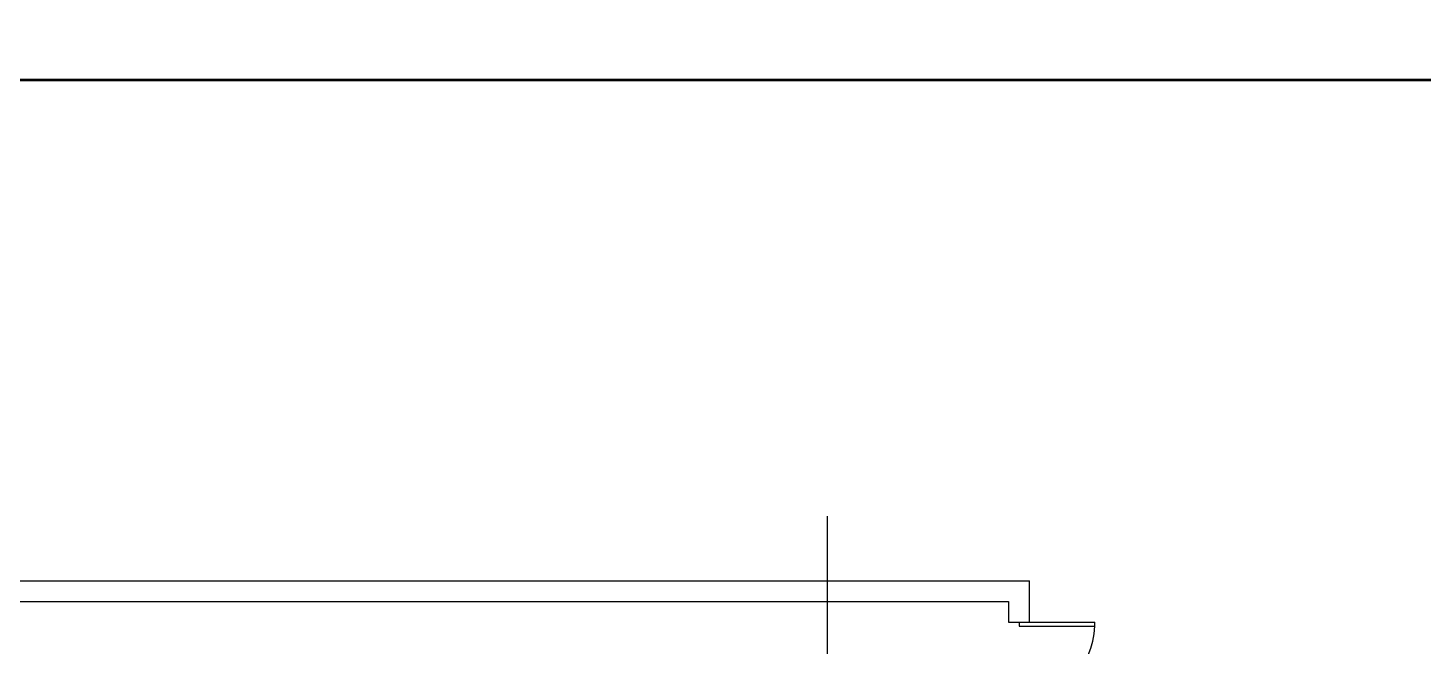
# Model space of a CAD drawing. Extents: x -253824 to 107923, y -224968 to 180578.
# Drawn here: x -204789 to -191323, y 24471 to 30432 of the extents above; entities that cross this region are included whole.
import ezdxf

# ---------------------------------------------------------------- set-up
doc = ezdxf.new("R2010")
doc.units = 0
doc.header["$LTSCALE"] = 1000
doc.header["$MEASUREMENT"] = 0
doc.layers.get('0').update_dxf_attribs({"linetype": 'CONTINUOUS'})
for name, color, linetype in [('A_STR-砌块墙', 121, 'CONTINUOUS'), ('DOOR_FIRE', 220, 'CONTINUOUS'), ('DOTE', 1, 'CONTINUOUS')]:
    doc.layers.add(name, color=color, linetype=linetype)

# ---------------------------------------------------------------- blocks, each defined once
blk = doc.blocks.new('h1')
at = {"layer": 'A_STR-砌块墙'}
for p, q in [((-1802, 6850), (10348, 6850)), ((10348, 6450), (10348, 6850)), ((-1602, 6650), (10148, 6650)), ((10148, 6650), (10148, 6450)), ((10148, 6450), (10348, 6450))]:
    blk.add_line(p, q, dxfattribs=at)
at = {"layer": 'DOOR_FIRE'}
for p, q in [((10248, 6450), (10979, 6450)), ((10248, 6450), (10248, 6412)), ((10248, 6412), (10979, 6412)), ((10979, 6412), (10979, 6450))]:
    blk.add_line(p, q, dxfattribs=at)
blk.add_arc((10248, 6431), 731, 270, 358.5308, dxfattribs=at)
at = {"layer": 'DOTE'}
blk.add_line((8398, -6977), (8398, 7474), dxfattribs=at)
blk = doc.blocks.new('图框-A1')
for points, const_width in [([(0, 0), (841, 0), (841, 594), (0, 594)], 0.05), ([(766, 584), (25, 584), (25, 10), (766, 10)], 0.5)]:
    blk.add_lwpolyline(points, close=True, dxfattribs=dict(const_width=const_width))

msp = doc.modelspace()

# ---------------------------------------------------------------- block references
at = {"xscale": 50, "yscale": 50, "zscale": 50}
msp.add_blockref('图框-A1', (-211773, 731), dxfattribs=at)
msp.add_blockref('h1', (-205471, 18250))

doc.saveas('drawing.dxf')
